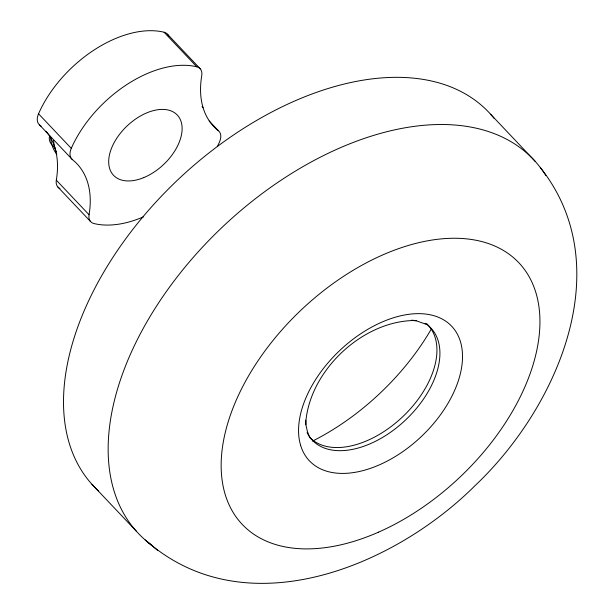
<?xml version="1.0" encoding="UTF-8"?>
<svg xmlns="http://www.w3.org/2000/svg" width="614" height="614" viewBox="0 0 614 614"><rect width="100%" height="100%" fill="white"/><g stroke="black" fill="none" stroke-linecap="round" stroke-linejoin="round"><path stroke-width="0.92" d="M426.584 324.43L417.021 321.068L411.656 320.27L416.3 320.516C362.874 319.794 308.266 371.409 305.626 424.765L305.642 420.137L306.156 425.993L307.384 431.45L309.31 436.454M148.327 542.569C247.672 627.147 394.065 566.369 475.006 485.689C556.537 408.655 619.756 267.604 540.266 167.461M145.188 539.936L157.591 550.328M490.548 114.181L535.193 161.344M167.476 34.2L200.218 68.783M143.676 216.765A97.918 59.289 -43.4 0 1 93.98 223.542A16.317 9.878 -43.4 0 1 89.053 214.754A119.676 72.46 -43.4 0 0 72.414 159.632L39.672 125.049A16.317 9.878 -43.4 0 1 38.544 113.79A97.918 59.289 -43.4 0 1 164.076 32.227L196.818 66.811A16.317 9.878 -43.4 0 1 201.745 75.599A119.676 72.46 -43.4 0 0 218.384 130.721A16.317 9.878 -43.4 0 1 219.505 141.972A97.918 59.289 -43.4 0 1 217.31 146.692M202.067 106.606L203.088 107.688M209.174 120.989L218.384 130.721M38.544 113.79L71.285 148.373A16.317 9.878 -43.4 0 0 72.414 159.632M54.968 148.081L51.99 144.935A16.317 12.426 -16.8 0 1 49.335 137.052M46.073 131.304A119.676 72.46 -43.4 0 1 56.311 180.171L89.053 214.754M57.839 186.986L90.58 221.57M91.931 484.285L136.577 531.44M98.616 491.046A271.994 164.682 -43.4 0 1 178.812 178.889A271.994 164.682 -43.4 0 1 494.147 118.425M152.74 545.923A271.994 164.682 -43.4 0 1 223.373 226.136A271.994 164.682 -43.4 0 1 545.777 175.45M425.157 323.317A81.601 49.404 -43.4 0 1 404.457 421.035A81.601 49.404 -43.4 0 1 307.077 432.601M431.312 328.997A184.952 111.986 -43.4 0 1 312.549 441.105M426.722 323.724A81.601 49.404 -43.4 0 1 403.575 415.908A81.601 49.404 -43.4 0 1 309.379 437.084M56.388 151.873A70.717 42.819 -43.4 0 1 53.571 140.391M39.672 125.049A119.676 72.46 -43.4 0 1 41.069 126.208M56.803 154.306A70.717 42.819 -43.4 0 1 51.99 144.935A70.671 42.788 -43.4 0 1 50.54 136.262M59.965 188.521A16.317 9.878 -43.4 0 1 56.311 180.171M71.285 148.373A97.918 59.289 -43.4 0 1 196.818 66.811M164.076 32.227A16.317 9.878 -43.4 0 1 168.789 36.541M300.645 445.457L299.816 442.295A97.91 59.282 -43.4 0 1 407.228 314.537A97.91 59.282 -43.4 0 1 435.326 421.488A97.91 59.282 -43.4 0 1 300.653 445.457M378.554 532.146A190.386 115.278 -43.4 0 0 519.505 263.444A190.386 115.278 -43.4 0 0 243.505 385.07A190.386 115.278 -43.4 0 0 378.554 532.146M143.737 177.615A43.855 26.555 -43.4 0 0 177.991 115.862A43.855 26.555 -43.4 0 0 114.473 142.041A43.855 26.555 -43.4 0 0 143.737 177.615"/></g></svg>
